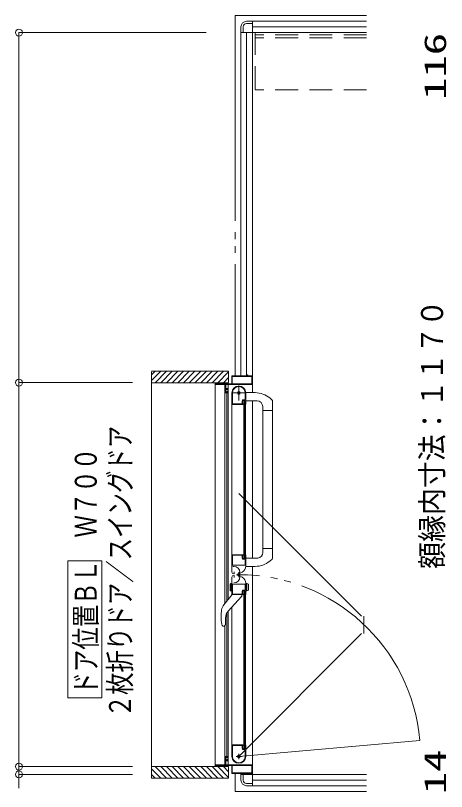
# Model space of a CAD drawing. Units: millimetres on the paper. Extents: x -305 to 305, y -152 to 152.
# Drawn here: x -238.2 to -200.4, y 13.6 to 81.6 of the extents above; entities that cross this region are included whole.
import ezdxf
from ezdxf.enums import TextEntityAlignment as Align

# ---------------------------------------------------------------- set-up
doc = ezdxf.new("R2010")
doc.units = ezdxf.units.MM
for name, pattern in [('DASHED2', [3, 2, -1]), ('LONG_CHAIN', [21, 18, -1, 1, -1]), ('LONG_DOUBLE_CHAIN', [21.8, 18, -1, 0.6, -0.6, 0.6, -1])]:
    doc.linetypes.add(name, pattern=pattern)
doc.layers.add('0-0_0', color=7, linetype='Continuous', lineweight=9)
doc.layers.add('0-1_VIEW0001', color=7, linetype='Continuous', lineweight=9)
doc.styles.add('ＭＳ ゴシック', font='')
doc.styles.get('ＭＳ ゴシック').set_extended_font_data('MS Gothic')

# ---------------------------------------------------------------- blocks, each defined once
blk = doc.blocks.new('_ORIGIN')
at = {"layer": '0-0_0'}
blk.add_line((0, 0), (-1, 0), dxfattribs=at)
blk.add_circle((0, 0), 0.5, dxfattribs=at)

msp = doc.modelspace()

# ---------------------------------------------------------------- linework, layer by layer
at = {"layer": '0-0_0'}
for p, q in [((-221.475, 80.074), (-237.881, 80.074)), ((-237.881, 79.474), (-237.881, 50.004)), ((-227.923, 49.404), (-237.881, 49.404)), ((-227.923, 49.404), (-237.881, 49.404)), ((-237.881, 48.804), (-237.881, 16.354)), ((-237.881, 16.354), (-237.881, 16.954)), ((-227.923, 15.754), (-237.881, 15.754)), ((-237.881, 15.754), (-237.881, 15.074)), ((-227.923, 15.754), (-237.881, 15.754)), ((-227.923, 15.074), (-237.881, 15.074)), ((-237.881, 14.474), (-237.881, 13.874))]:
    msp.add_line(p, q, dxfattribs=at)
at = {"layer": '0-1_VIEW0001', "linetype": 'LONG_DOUBLE_CHAIN'}
for p, q in [((-218.934, 81.573), (-218.934, 49.998)), ((-207.434, 81.573), (-218.934, 81.573)), ((-218.619, 39.695), (-207.859, 28.934)), ((-207.659, 28.934), (-207.659, 27.408)), ((-218.619, 16.648), (-207.859, 27.408)), ((-202.755, 18.036), (-218.619, 16.648)), ((-218.934, 15.148), (-218.934, 13.573)), ((-207.434, 13.573), (-218.934, 13.573))]:
    msp.add_line(p, q, dxfattribs=at)
at = {"layer": '0-1_VIEW0001'}
for p, q in [((-217.434, 81.073), (-217.934, 81.073)), ((-207.434, 81.073), (-217.434, 81.073)), ((-217.434, 81.073), (-217.434, 80.673)), ((-217.434, 81.073), (-207.434, 81.073)), ((-217.434, 49.948), (-217.434, 81.073)), ((-218.434, 80.073), (-218.434, 80.573)), ((-218.234, 80.073), (-218.234, 80.573)), ((-217.934, 80.873), (-217.434, 80.873)), ((-217.434, 80.573), (-207.434, 80.573)), ((-218.434, 80.073), (-218.434, 49.998)), ((-218.034, 80.073), (-218.434, 80.073)), ((-218.434, 49.998), (-218.434, 80.073)), ((-218.434, 80.073), (-207.434, 80.073)), ((-217.934, 49.998), (-217.934, 80.073)), ((-226.259, 50.398), (-219.509, 50.398)), ((-226.259, 49.583), (-225.444, 50.398)), ((-226.259, 50.078), (-225.939, 50.398)), ((-226.259, 50.347), (-226.259, 14.748)), ((-225.949, 49.398), (-224.949, 50.398)), ((-225.454, 49.398), (-224.454, 50.398)), ((-224.959, 49.398), (-223.959, 50.398)), ((-224.459, 49.398), (-223.459, 50.398)), ((-223.959, 49.398), (-222.959, 50.398)), ((-223.459, 49.398), (-222.459, 50.398)), ((-222.959, 49.398), (-221.959, 50.398)), ((-222.459, 49.398), (-221.459, 50.398)), ((-221.959, 49.398), (-220.959, 50.398)), ((-221.459, 49.398), (-220.459, 50.398)), ((-220.959, 49.398), (-219.959, 50.398)), ((-220.459, 49.398), (-219.509, 50.348)), ((-219.509, 49.399), (-219.509, 50.398)), ((-219.959, 49.398), (-219.509, 49.848)), ((-219.234, 49.948), (-219.234, 49.313)), ((-219.189, 49.938), (-219.189, 49.313)), ((-217.889, 49.998), (-219.184, 49.998)), ((-217.494, 49.953), (-219.174, 49.953)), ((-217.874, 50.063), (-217.874, 50.013)), ((-217.844, 50.073), (-217.864, 50.073)), ((-217.834, 50.013), (-217.834, 50.063)), ((-217.484, 49.998), (-217.819, 49.998)), ((-217.479, 49.313), (-217.479, 49.938)), ((-217.434, 49.95), (-217.434, 48.524)), ((-226.259, 49.398), (-219.509, 49.398)), ((-220.684, 49.383), (-220.684, 49.263)), ((-220.684, 15.898), (-220.684, 49.248)), ((-220.669, 49.248), (-219.834, 49.248)), ((-220.634, 49.313), (-220.634, 49.383)), ((-219.249, 49.298), (-220.619, 49.298)), ((-219.857, 30.019), (-219.857, 49.248)), ((-219.819, 49.233), (-219.819, 48.548)), ((-219.769, 48.913), (-219.769, 49.233)), ((-219.754, 49.248), (-217.459, 49.248)), ((-219.541, 30.403), (-219.541, 49.248)), ((-219.174, 49.298), (-217.494, 49.298)), ((-219.769, 48.568), (-219.769, 48.838)), ((-219.769, 48.498), (-219.669, 48.498)), ((-219.669, 48.898), (-219.754, 48.898)), ((-219.754, 48.853), (-219.684, 48.853)), ((-219.684, 48.553), (-219.754, 48.553)), ((-219.681, 30.233), (-219.681, 48.498)), ((-219.669, 48.838), (-219.669, 48.793)), ((-219.669, 48.613), (-219.669, 48.568)), ((-219.654, 48.778), (-219.634, 48.778)), ((-219.634, 48.628), (-219.654, 48.628)), ((-219.619, 48.793), (-219.619, 48.848)), ((-219.619, 48.548), (-219.619, 48.613)), ((-219.219, 48.499), (-219.219, 34.323)), ((-219.169, 48.572), (-219.169, 47.558)), ((-218.064, 47.968), (-218.064, 48.498)), ((-218.019, 47.513), (-218.019, 48.498)), ((-217.191, 48.523), (-218.009, 48.526)), ((-218.329, 47.558), (-218.329, 47.818)), ((-218.284, 47.573), (-218.284, 47.798)), ((-218.254, 47.893), (-218.139, 47.893)), ((-218.234, 47.848), (-218.109, 47.848)), ((-218.184, 47.823), (-218.084, 47.823)), ((-218.184, 33.998), (-218.184, 47.823)), ((-218.084, 33.998), (-218.084, 47.823)), ((-217.024, 47.803), (-218.019, 47.803)), ((-217.434, 47.798), (-217.434, 34.024)), ((-215.896, 48.061), (-215.697, 47.877)), ((-215.669, 46.948), (-215.669, 47.808)), ((-219.209, 47.498), (-218.268, 47.498)), ((-219.159, 47.548), (-218.339, 47.548)), ((-218.255, 47.505), (-218.246, 47.52)), ((-218.244, 47.527), (-218.244, 47.533)), ((-218.082, 47.52), (-218.073, 47.505)), ((-218.061, 47.498), (-218.034, 47.498)), ((-218.034, 34.323), (-218.034, 47.498)), ((-216.524, 46.948), (-216.524, 47.303)), ((-216.524, 46.948), (-215.669, 46.948)), ((-216.519, 46.948), (-216.519, 34.874)), ((-215.669, 46.948), (-215.669, 34.012)), ((-216.524, 34.874), (-216.524, 34.519)), ((-216.524, 34.874), (-215.669, 34.874)), ((-219.219, 34.354), (-219.219, 32.784)), ((-219.219, 34.323), (-218.268, 34.323)), ((-219.169, 34.263), (-219.169, 33.403)), ((-218.344, 34.273), (-219.159, 34.273)), ((-218.329, 34.008), (-218.329, 34.258)), ((-218.284, 34.023), (-218.284, 34.248)), ((-218.246, 34.302), (-218.255, 34.316)), ((-218.244, 34.288), (-218.244, 34.294)), ((-218.073, 34.316), (-218.082, 34.302)), ((-218.034, 34.323), (-218.061, 34.323)), ((-218.019, 34.308), (-218.019, 33.322)), ((-216.955, 34.024), (-218.009, 34.024)), ((-230.61, 33.785), (-233.61, 33.785)), ((-233.61, 21.785), (-233.61, 33.785)), ((-230.61, 21.785), (-230.61, 33.785)), ((-219.159, 33.393), (-218.079, 33.393)), ((-218.139, 33.933), (-218.254, 33.933)), ((-218.109, 33.973), (-218.234, 33.973)), ((-218.084, 33.998), (-218.184, 33.998)), ((-218.064, 33.408), (-218.064, 33.858)), ((-215.894, 33.761), (-215.697, 33.944)), ((-219.145, 33.303), (-219.065, 33.303)), ((-219.014, 32.658), (-219.014, 32.808)), ((-218.525, 32.763), (-218.525, 32.383)), ((-218.449, 32.727), (-218.319, 32.802)), ((-217.191, 33.298), (-218.009, 33.296)), ((-217.434, 14.073), (-217.434, 33.298)), ((-217.434, 33.298), (-217.434, 15.198)), ((-219.219, 30.793), (-219.219, 32.363)), ((-219.069, 32.633), (-219.039, 32.633)), ((-219.069, 32.513), (-219.039, 32.513)), ((-219.014, 32.488), (-219.014, 32.338)), ((-218.449, 32.419), (-218.319, 32.344)), ((-219.369, 31.756), (-219.369, 31.19)), ((-219.319, 31.149), (-219.319, 31.796)), ((-219.169, 30.883), (-219.169, 31.743)), ((-219.159, 31.753), (-218.079, 31.753)), ((-218.064, 31.738), (-218.064, 31.288)), ((-218.019, 30.838), (-218.019, 31.824)), ((-218.019, 31.823), (-217.825, 31.77)), ((-217.919, 31.149), (-217.919, 31.796)), ((-217.769, 31.698), (-217.769, 31.247)), ((-219.932, 29.928), (-219.194, 30.823)), ((-218.373, 30.661), (-219.551, 29.373)), ((-219.219, 31.123), (-219.343, 31.156)), ((-218.268, 30.823), (-219.209, 30.823)), ((-218.344, 30.873), (-219.159, 30.873)), ((-218.344, 30.823), (-218.344, 30.732)), ((-218.329, 31.138), (-218.329, 30.888)), ((-218.284, 31.123), (-218.284, 30.898)), ((-218.246, 30.845), (-218.255, 30.83)), ((-218.139, 31.213), (-218.254, 31.213)), ((-218.244, 30.858), (-218.244, 30.852)), ((-218.109, 31.173), (-218.234, 31.173)), ((-218.184, 31.148), (-218.184, 17.323)), ((-218.084, 31.148), (-218.184, 31.148)), ((-218.084, 31.148), (-218.084, 17.323)), ((-218.073, 30.83), (-218.082, 30.845)), ((-218.034, 30.823), (-218.061, 30.823)), ((-218.034, 30.823), (-218.034, 17.648)), ((-218.019, 31.123), (-217.825, 31.175)), ((-219.541, 15.898), (-219.541, 29.385)), ((-219.219, 16.648), (-219.219, 29.736)), ((-219.778, 28.789), (-219.778, 28.27)), ((-219.681, 16.648), (-219.681, 29.188)), ((-220.112, 28.236), (-220.068, 28.121)), ((-220.041, 28.087), (-220.068, 28.121)), ((-220.041, 28.087), (-220.04, 28.086)), ((-219.916, 28.073), (-219.998, 28.073)), ((-219.857, 15.898), (-219.857, 28.073)), ((-219.84, 28.109), (-219.841, 28.106)), ((-230.61, 21.785), (-233.61, 21.785)), ((-219.209, 17.648), (-218.268, 17.648)), ((-219.169, 16.574), (-219.169, 17.588)), ((-219.159, 17.598), (-218.339, 17.598)), ((-218.329, 17.588), (-218.329, 17.328)), ((-218.284, 17.573), (-218.284, 17.348)), ((-218.255, 17.641), (-218.246, 17.627)), ((-218.254, 17.253), (-218.139, 17.253)), ((-218.244, 17.619), (-218.244, 17.613)), ((-218.234, 17.298), (-218.109, 17.298)), ((-218.184, 17.323), (-218.084, 17.323)), ((-218.082, 17.627), (-218.073, 17.641)), ((-218.064, 17.178), (-218.064, 16.648)), ((-218.061, 17.648), (-218.034, 17.648)), ((-218.019, 17.633), (-218.019, 16.648)), ((-219.819, 15.913), (-219.819, 16.598)), ((-219.769, 16.648), (-219.669, 16.648)), ((-219.769, 16.578), (-219.769, 16.308)), ((-219.684, 16.593), (-219.754, 16.593)), ((-219.669, 16.533), (-219.669, 16.578)), ((-219.669, 16.308), (-219.669, 16.353)), ((-219.634, 16.518), (-219.654, 16.518)), ((-219.654, 16.368), (-219.634, 16.368)), ((-219.619, 16.598), (-219.619, 16.533)), ((-219.619, 16.353), (-219.619, 16.298)), ((-226.259, 15.748), (-219.509, 15.748)), ((-225.949, 15.748), (-224.949, 14.748)), ((-225.454, 15.748), (-224.454, 14.748)), ((-224.959, 15.748), (-223.959, 14.748)), ((-224.459, 15.748), (-223.459, 14.748)), ((-223.959, 15.748), (-222.959, 14.748)), ((-223.459, 15.748), (-222.459, 14.748)), ((-222.959, 15.748), (-221.959, 14.748)), ((-222.459, 15.748), (-221.459, 14.748)), ((-221.959, 15.748), (-220.959, 14.748)), ((-221.459, 15.748), (-220.459, 14.748)), ((-220.959, 15.748), (-219.959, 14.748)), ((-220.684, 15.763), (-220.684, 15.883)), ((-220.669, 15.898), (-219.834, 15.898)), ((-220.634, 15.833), (-220.634, 15.763)), ((-219.249, 15.848), (-220.619, 15.848)), ((-220.459, 15.748), (-219.509, 14.798)), ((-219.959, 15.748), (-219.509, 15.298)), ((-219.769, 16.233), (-219.769, 15.913)), ((-219.754, 16.293), (-219.684, 16.293)), ((-219.669, 16.248), (-219.754, 16.248)), ((-219.754, 15.898), (-217.459, 15.898)), ((-219.234, 15.198), (-219.234, 15.833)), ((-219.189, 15.208), (-219.189, 15.833)), ((-219.174, 15.848), (-217.494, 15.848)), ((-217.479, 15.833), (-217.479, 15.208)), ((-226.259, 15.563), (-225.444, 14.748)), ((-226.259, 15.068), (-225.939, 14.748)), ((-217.889, 15.148), (-219.184, 15.148)), ((-217.494, 15.193), (-219.174, 15.193)), ((-218.434, 15.148), (-218.434, 15.073)), ((-218.434, 15.073), (-218.434, 15.148)), ((-218.034, 15.073), (-218.434, 15.073)), ((-218.434, 15.073), (-218.434, 14.573)), ((-218.434, 15.073), (-207.434, 15.073)), ((-218.234, 15.073), (-218.234, 14.573)), ((-217.934, 15.073), (-217.934, 15.148)), ((-217.874, 15.083), (-217.874, 15.133)), ((-217.844, 15.073), (-217.864, 15.073)), ((-217.834, 15.133), (-217.834, 15.083)), ((-217.484, 15.148), (-217.819, 15.148)), ((-217.434, 14.573), (-207.434, 14.573)), ((-217.434, 14.073), (-217.434, 14.473)), ((-217.934, 14.273), (-217.434, 14.273)), ((-217.434, 14.073), (-217.934, 14.073)), ((-207.434, 14.073), (-217.434, 14.073)), ((-217.434, 14.073), (-207.434, 14.073))]:
    msp.add_line(p, q, dxfattribs=at)
at = {"layer": '0-1_VIEW0001', "color": 6, "linetype": 'DASHED2'}
for p, q in [((-217.184, 75.123), (-217.184, 80.073)), ((-207.434, 79.873), (-217.184, 79.873)), ((-207.434, 79.623), (-217.184, 79.623)), ((-207.434, 75.073), (-217.184, 75.073))]:
    msp.add_line(p, q, dxfattribs=at)
at = {"layer": '0-1_VIEW0001', "linetype": 'LONG_CHAIN'}
for p, q in [((-218.619, 47.848), (-218.619, 49.148)), ((-217.969, 48.498), (-219.269, 48.498)), ((-218.619, 32.786), (-218.619, 32.361)), ((-218.832, 32.573), (-218.44, 32.573)), ((-218.849, 16.648), (-218.389, 16.648)), ((-218.619, 16.418), (-218.619, 16.878))]:
    msp.add_line(p, q, dxfattribs=at)
at = {"layer": '0-1_VIEW0001', "color": 5}
msp.add_line((-219.509, 15.748), (-226.259, 15.748), dxfattribs=at)
at = {"layer": '0-1_VIEW0001'}
for points in [[(-219.219, 31.123), (-219.219, 31.823), (-219.343, 31.789)], [(-219.998, 28.073), (-220, 28.073), (-220.002, 28.074), (-220.005, 28.074), (-220.007, 28.074), (-220.009, 28.074), (-220.011, 28.075), (-220.013, 28.075), (-220.016, 28.076), (-220.018, 28.076), (-220.02, 28.076), (-220.022, 28.077), (-220.025, 28.078), (-220.027, 28.078), (-220.029, 28.079), (-220.031, 28.08), (-220.033, 28.081), (-220.035, 28.082), (-220.037, 28.084), (-220.039, 28.085), (-220.04, 28.086)], [(-219.839, 28.109), (-219.838, 28.11), (-219.838, 28.111), (-219.837, 28.112), (-219.836, 28.113), (-219.835, 28.114), (-219.834, 28.116), (-219.833, 28.117), (-219.831, 28.118), (-219.83, 28.12), (-219.829, 28.121), (-219.828, 28.122), (-219.827, 28.124), (-219.826, 28.125), (-219.825, 28.127), (-219.824, 28.128), (-219.823, 28.13), (-219.822, 28.131), (-219.821, 28.133), (-219.82, 28.135), (-219.818, 28.138), (-219.816, 28.141), (-219.814, 28.144), (-219.812, 28.147), (-219.81, 28.151), (-219.808, 28.154), (-219.806, 28.158), (-219.804, 28.161), (-219.802, 28.165), (-219.8, 28.169), (-219.799, 28.173), (-219.797, 28.177), (-219.796, 28.18), (-219.794, 28.184), (-219.793, 28.188), (-219.791, 28.192), (-219.79, 28.196), (-219.789, 28.2), (-219.787, 28.205), (-219.786, 28.209)], [(-219.786, 28.209), (-219.785, 28.213), (-219.784, 28.217), (-219.783, 28.221), (-219.782, 28.226), (-219.782, 28.23), (-219.781, 28.234), (-219.78, 28.238), (-219.78, 28.243), (-219.779, 28.247), (-219.779, 28.252), (-219.779, 28.254), (-219.778, 28.256), (-219.778, 28.258), (-219.778, 28.26), (-219.778, 28.262), (-219.778, 28.264), (-219.778, 28.267), (-219.778, 28.269), (-219.778, 28.271), (-219.778, 28.273)], [(-226.259, 14.748), (-219.509, 14.748), (-219.509, 15.749)]]:
    msp.add_lwpolyline(points, dxfattribs=at)
for centre, radius in [((-218.619, 48.498), 0.125), ((-218.619, 32.573), 0.113), ((-218.619, 16.648), 0.125)]:
    msp.add_circle(centre, radius, dxfattribs=at)
for centre, radius, start, end in [((-217.934, 80.573), 0.5, 90, 180), ((-217.934, 80.573), 0.3, 90, 180), ((-219.184, 49.948), 0.05, 90, 180), ((-219.174, 49.938), 0.015, 90, 180), ((-217.889, 50.013), 0.015, 270, 0), ((-217.864, 50.063), 0.01, 90, 180), ((-217.844, 50.063), 0.01, 0, 90), ((-217.819, 50.013), 0.015, 180, 270), ((-217.494, 49.938), 0.015, 0, 90), ((-217.484, 49.948), 0.05, 0, 90), ((-220.669, 49.383), 0.015, 90, 180), ((-220.669, 49.263), 0.015, 180, 270), ((-220.649, 49.383), 0.015, 0, 90), ((-220.619, 49.313), 0.015, 180, 270), ((-219.834, 49.233), 0.015, 0, 90), ((-219.754, 49.233), 0.015, 90, 180), ((-219.249, 49.313), 0.015, 270, 0), ((-218.619, 48.498), 0.6, 0, 180), ((-219.174, 49.313), 0.015, 180, 270), ((-218.619, 48.498), 0.555, 0, 172.23293), ((-217.494, 49.313), 0.015, 270, 0), ((-217.459, 49.273), 0.025, 270, 0), ((-219.769, 48.548), 0.05, 180, 270), ((-219.754, 48.913), 0.015, 180, 270), ((-219.754, 48.838), 0.015, 90, 180), ((-219.754, 48.568), 0.015, 180, 270), ((-219.684, 48.838), 0.015, 0, 90), ((-219.684, 48.568), 0.015, 270, 0), ((-219.669, 48.848), 0.05, 0, 90), ((-219.654, 48.793), 0.015, 180, 270), ((-219.654, 48.613), 0.015, 90, 180), ((-219.669, 48.548), 0.05, 270, 0), ((-219.634, 48.793), 0.015, 270, 0), ((-219.634, 48.613), 0.015, 0, 90), ((-219.159, 48.572), 0.01, 172.23293, 180), ((-217.199, 46.453), 2.07, 50.97582, 89.8), ((-218.254, 47.818), 0.075, 90, 180), ((-218.234, 47.798), 0.05, 90, 180), ((-218.139, 47.968), 0.075, 270, 0), ((-218.109, 47.823), 0.025, 0, 90), ((-217.024, 47.303), 0.5, 0, 90), ((-215.769, 47.808), 0.1, 0, 43.47243), ((-219.209, 47.508), 0.01, 180, 270), ((-219.159, 47.558), 0.01, 180, 270), ((-218.339, 47.558), 0.01, 270, 0), ((-218.259, 47.573), 0.025, 180, 270), ((-218.268, 47.513), 0.015, 270, 329.03624), ((-218.259, 47.533), 0.015, 0, 90), ((-218.259, 47.527), 0.015, 329.03624, 0), ((-218.069, 47.527), 0.015, 180, 210.96376), ((-218.061, 47.513), 0.015, 210.96376, 270), ((-218.034, 47.513), 0.015, 270, 0), ((-219.209, 34.313), 0.01, 90, 180), ((-219.159, 34.263), 0.01, 90, 180), ((-218.344, 34.258), 0.015, 0, 90), ((-218.254, 34.008), 0.075, 180, 270), ((-218.259, 34.248), 0.025, 90, 180), ((-218.234, 34.023), 0.05, 180, 270), ((-218.268, 34.308), 0.015, 30.96376, 90), ((-218.259, 34.288), 0.015, 270, 0), ((-218.259, 34.294), 0.015, 0, 30.96376), ((-218.069, 34.294), 0.015, 149.03624, 180), ((-218.061, 34.308), 0.015, 90, 149.03624), ((-218.034, 34.308), 0.015, 0, 90), ((-217.024, 34.519), 0.5, 277.95562, 0), ((-215.769, 34.013), 0.1, 316.52757, 0), ((-219.159, 33.403), 0.01, 180, 270), ((-218.619, 33.322), 0.6, 300, 0), ((-218.139, 33.858), 0.075, 0, 90), ((-218.109, 33.998), 0.025, 270, 0), ((-218.079, 33.408), 0.015, 270, 0), ((-217.199, 35.368), 2.07, 270.2, 309.05814), ((-219.069, 32.783), 0.15, 180, 270), ((-219.065, 32.763), 0.54, 0, 90), ((-219.039, 32.658), 0.025, 270, 0), ((-219.069, 32.363), 0.15, 90, 180), ((-219.065, 32.383), 0.54, 270, 0), ((-219.039, 32.488), 0.025, 0, 90), ((-218.619, 31.824), 0.6, 0, 60), ((-219.334, 31.756), 0.035, 105, 180), ((-219.159, 31.743), 0.01, 90, 180), ((-218.139, 31.288), 0.075, 270, 0), ((-218.079, 31.738), 0.015, 0, 90), ((-217.844, 31.698), 0.075, 0, 75), ((-219.334, 31.19), 0.035, 180, 255), ((-219.209, 30.833), 0.01, 180, 270), ((-219.159, 30.883), 0.01, 180, 270), ((-218.444, 30.732), 0.1, 317.56377, 0), ((-218.344, 30.888), 0.015, 270, 0), ((-218.254, 31.138), 0.075, 90, 180), ((-218.234, 31.123), 0.05, 90, 180), ((-218.259, 30.898), 0.025, 180, 270), ((-218.268, 30.838), 0.015, 270, 329.03624), ((-218.259, 30.858), 0.015, 0, 90), ((-218.259, 30.852), 0.015, 329.03624, 0), ((-218.109, 31.148), 0.025, 0, 90), ((-218.069, 30.852), 0.015, 180, 210.96376), ((-218.061, 30.838), 0.015, 210.96376, 270), ((-218.034, 30.838), 0.015, 270, 0), ((-217.844, 31.247), 0.075, 285, 0), ((-219.238, 29.355), 0.9, 140.5, 170.71156), ((-216.504, 28.908), 3.67, 170.71156, 190.5453), ((-218.913, 28.789), 0.865, 137.56377, 180), ((-219.916, 28.173), 0.1, 270, 318.18968), ((-219.209, 17.638), 0.01, 90, 180), ((-219.159, 17.588), 0.01, 90, 180), ((-218.339, 17.588), 0.01, 0, 90), ((-218.254, 17.328), 0.075, 180, 270), ((-218.259, 17.573), 0.025, 90, 180), ((-218.234, 17.348), 0.05, 180, 270), ((-218.268, 17.633), 0.015, 30.96376, 90), ((-218.259, 17.613), 0.015, 270, 0), ((-218.259, 17.619), 0.015, 0, 30.96376), ((-218.139, 17.178), 0.075, 0, 90), ((-218.109, 17.323), 0.025, 270, 0), ((-218.069, 17.619), 0.015, 149.03624, 180), ((-218.061, 17.633), 0.015, 90, 149.03624), ((-218.034, 17.633), 0.015, 0, 90), ((-219.769, 16.598), 0.05, 90, 180), ((-219.754, 16.578), 0.015, 90, 180), ((-219.684, 16.578), 0.015, 0, 90), ((-219.669, 16.598), 0.05, 0, 90), ((-219.654, 16.533), 0.015, 180, 270), ((-219.654, 16.353), 0.015, 90, 180), ((-219.634, 16.533), 0.015, 270, 0), ((-219.634, 16.353), 0.015, 0, 90), ((-219.204, 16.748), 0.015, 177.30646, 180), ((-218.619, 16.648), 0.6, 180, 0), ((-218.619, 16.648), 0.555, 187.76707, 0), ((-219.159, 16.574), 0.01, 180, 187.76707), ((-220.669, 15.883), 0.015, 90, 180), ((-220.669, 15.763), 0.015, 180, 270), ((-220.649, 15.763), 0.015, 270, 0), ((-220.619, 15.833), 0.015, 90, 180), ((-219.834, 15.913), 0.015, 270, 0), ((-219.754, 16.308), 0.015, 180, 270), ((-219.754, 16.233), 0.015, 90, 180), ((-219.754, 15.913), 0.015, 180, 270), ((-219.684, 16.308), 0.015, 270, 0), ((-219.669, 16.298), 0.05, 270, 0), ((-219.249, 15.833), 0.015, 0, 90), ((-219.174, 15.833), 0.015, 90, 180), ((-217.494, 15.833), 0.015, 0, 90), ((-217.459, 15.873), 0.025, 0, 90), ((-219.184, 15.198), 0.05, 180, 270), ((-219.174, 15.208), 0.015, 180, 270), ((-217.889, 15.133), 0.015, 0, 90), ((-217.864, 15.083), 0.01, 180, 270), ((-217.844, 15.083), 0.01, 270, 0), ((-217.819, 15.133), 0.015, 90, 180), ((-217.494, 15.208), 0.015, 270, 0), ((-217.484, 15.198), 0.05, 270, 0), ((-217.934, 14.573), 0.5, 180, 270), ((-217.934, 14.573), 0.3, 180, 270)]:
    msp.add_arc(centre, radius, start, end, dxfattribs=at)
at = {"layer": '0-1_VIEW0001', "color": 6, "linetype": 'DASHED2'}
msp.add_arc((-217.134, 75.123), 0.05, 180, 270, dxfattribs=at)
at = {"layer": '0-1_VIEW0001', "linetype": 'LONG_DOUBLE_CHAIN'}
msp.add_arc((-218.619, 16.648), 15.925, 5, 90, dxfattribs=at)

# ---------------------------------------------------------------- block references
at = {"layer": '0-0_0', "xscale": 0.6, "yscale": 0.6}
for p, rotation in [((-237.881, 80.074), 90), ((-237.881, 49.404), 270), ((-237.881, 49.404), 90), ((-237.881, 15.754), 270), ((-237.881, 15.754), 270), ((-237.881, 15.074), 90)]:
    msp.add_blockref('_ORIGIN', p, dxfattribs=dict(at, rotation=rotation))

# ---------------------------------------------------------------- texts
at = {"layer": '0-0_0', "style": 'ＭＳ ゴシック'}
for s, width, p in [('116', 1.5, (-199.883, 74.172)), ('額縁内寸法：１１７０', 0.9, (-200.156, 33.078)), ('14', 1.5, (-199.883, 13.329))]:
    msp.add_text(s, height=1.921, rotation=90, dxfattribs=dict(at, width=width)).set_placement(p, align=Align.BOTTOM_LEFT)
at = {"layer": '0-1_VIEW0001', "style": 'ＭＳ ゴシック', "width": 0.75}
for s, p in [('２枚折りドア／スイングドア', (-227.493, 20.07)), ('ドア位置ＢＬ\u3000Ｗ７００', (-230.49, 22.07))]:
    msp.add_text(s, height=1.921, rotation=90, dxfattribs=at).set_placement(p, align=Align.BOTTOM_LEFT)

doc.saveas('drawing.dxf')
